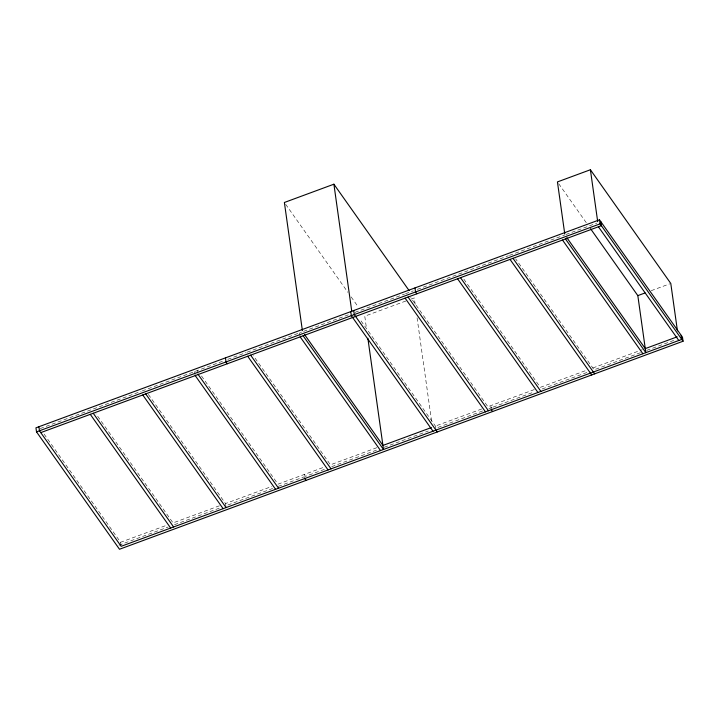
<?xml version="1.0" encoding="UTF-8"?>
<svg xmlns="http://www.w3.org/2000/svg" width="719" height="719" viewBox="0 0 719 719"><rect width="100%" height="100%" fill="white"/><g stroke="black" fill="none" stroke-linecap="round" stroke-linejoin="round"><path stroke-width="0.54" stroke-dasharray="3.6 2.7" d="M40.201 428.569L141.131 391.316M142.182 390.929L223.636 360.866M227.779 359.338L246.105 352.571M247.12 352.193L301.558 332.097M303.598 331.351L349.955 314.239M355.015 312.37L404.527 294.089M405.516 293.729L413.335 290.844M417.308 289.38L508.414 255.748M509.465 255.362L564.891 234.897M565.925 234.52L596.815 223.115M405.849 301.018L364.758 316.18L366.465 328.331M411.115 299.068L414.279 297.909L415.366 305.638M651.216 290.674L669.749 283.834M44.093 434.078L120.585 542.279L166.934 525.167M219.403 505.799L173.054 522.911L95.915 413.793M148.384 394.425L225.523 503.543L271.872 486.43M277.992 484.175L323.451 467.395M376.81 447.694L330.461 464.807L253.322 355.689M481.748 408.967L435.399 426.07L435.822 429.108M534.271 389.581L487.868 406.711L410.729 297.585M540.337 387.343L586.686 370.231M592.807 367.975L642.319 349.695M118.923 545.2L168.183 527.018M174.474 524.699L220.589 507.677M227.923 504.972L272.995 488.336M278.235 486.404L304.434 476.733M324.377 469.372L305.485 476.346L304.182 474.504L304.757 478.557M331.72 466.658L377.906 449.609M384.207 447.281L428.299 431.014M482.638 410.953L436.694 427.913L359.554 318.787M488.902 408.635L492.039 407.484L490.744 405.642L491.311 409.695M493.081 407.098L533.768 392.08M542.117 388.997L590.101 371.283M640.395 352.723L594.101 369.809L515.667 258.858M646.705 350.387L676.166 339.512M558.744 183.749L587.908 225.011M463.845 279.134L539.681 386.427M285.677 204.313L347.906 292.345M351.151 296.929L358.278 307.013M201.5 375.974L277.336 483.258M417.074 317.789L431.67 421.64M299.589 332.825L300.021 335.863M225.523 503.543L226.09 507.596M197.608 370.474L198.031 373.512M194.651 371.561L195.083 374.599M120.585 542.279L121.008 545.317"/><path stroke-width="1.08" d="M409.093 290.566L333.895 184.199L284.382 202.479L302.393 330.632M677.451 330.92L670.782 283.448L590.398 169.747L557.441 181.916L564.739 233.801M599.502 219.807L35.95 427.832L36.516 431.876L119.498 549.253L683.05 341.237L682.484 337.184L599.502 219.807L600.077 223.861L683.05 341.237M36.516 431.876L600.077 223.861M40.767 432.622L601.372 225.694L600.805 221.65M590.506 228.678L637.825 295.617L645.033 292.957M431.391 427.553L382.93 445.438L304.488 334.488M677.199 336.825L645.276 348.607L566.833 237.656M598.415 226.791L678.799 340.491M565.458 238.951L645.842 352.661L637.825 295.617M562.51 240.038L642.885 353.748M512.989 258.319L594.667 373.862M510.041 259.406L591.719 374.95M460.519 277.687L540.904 391.388M457.572 278.774L537.947 392.484M416.84 293.81L415.537 291.977L414.971 287.924M491.311 409.695L492.605 411.529M408.05 297.055L488.435 410.756M405.103 298.142L485.478 411.852M437.26 431.957L354.287 314.589L353.721 310.536M433.009 431.211L351.33 315.677L350.764 311.624M303.112 335.791L383.497 449.492L367.867 338.281M300.165 336.878L380.54 450.579M250.643 355.159L331.028 468.86M247.696 356.247L328.071 469.947M227.33 363.76L226.027 361.927L225.46 357.873M304.757 478.557L306.051 480.391M198.174 374.518L278.559 488.228M195.226 375.615L275.602 489.315M145.705 393.886L226.09 507.596M142.757 394.983L223.133 508.684M93.236 413.254L173.621 526.964M90.288 414.351L170.664 528.052M681.181 335.351L681.756 339.404L121.152 546.323L39.473 430.789L38.907 426.735M590.398 169.747L597.696 221.632M333.895 184.199L351.753 311.255"/></g></svg>
